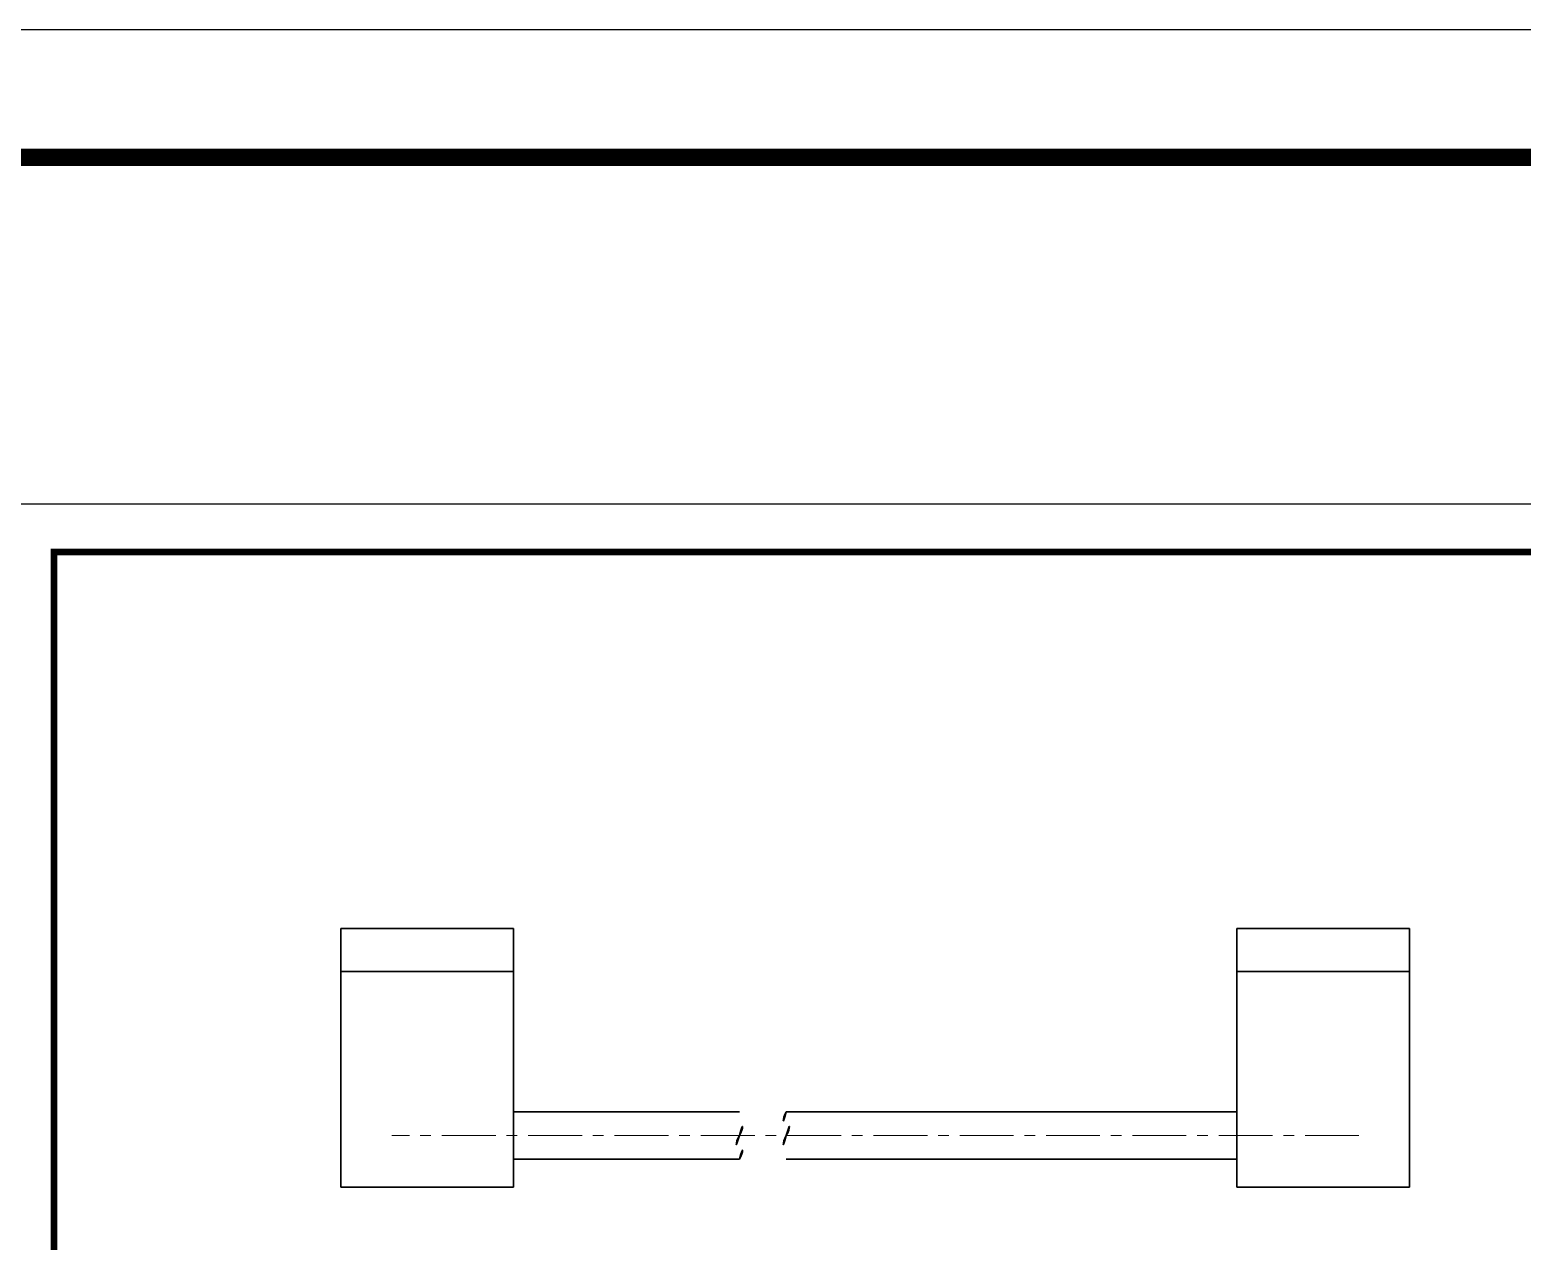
# Model space of a CAD drawing. Extents: x 16296675745 to 16296677481, y -37409619395 to -37409618123.
# Drawn here: x 16296676482.7 to 16296676828.4, y -37409618403.9 to -37409618123.2 of the extents above; entities that cross this region are included whole.
import ezdxf

# ---------------------------------------------------------------- set-up
doc = ezdxf.new("R2010")
doc.units = 0
doc.header["$LTSCALE"] = 10
doc.header["$MEASUREMENT"] = 0
doc.linetypes.add('CENTER', pattern=[2, 1.25, -0.25, 0.25, -0.25])
doc.layers.get('0').update_dxf_attribs({"linetype": 'CONTINUOUS'})
doc.layers.add('_尺_', color=7, linetype='CONTINUOUS', lineweight=18, true_color=0x33cc00)
doc.layers.add('粗实线', color=7, linetype='CONTINUOUS', lineweight=35)

msp = doc.modelspace()

# ---------------------------------------------------------------- linework, layer by layer
at = {"ltscale": 0.5}
for points in [[(16296675745.032089, -37409619395.241547), (16296677481.032089, -37409619395.241547), (16296677481.032089, -37409618123.241547), (16296675745.032089, -37409618123.241547)], [(16296676477.834841, -37409618710.177017), (16296677128.834841, -37409618710.177017), (16296677128.834841, -37409618233.177017), (16296676477.834841, -37409618233.177017)]]:
    msp.add_lwpolyline(points, close=True, dxfattribs=at)
at = {"color": 5, "linetype": 'ByBlock', "lineweight": 200}
for points, const_width in [([(16296675772.947269, -37409619340.775627), (16296677452.947269, -37409619340.775627), (16296677452.947269, -37409618152.775627), (16296675772.947269, -37409618152.775627)], 4), ([(16296676488.30303, -37409618689.752296), (16296677118.30303, -37409618689.752296), (16296677118.30303, -37409618244.252296), (16296676488.30303, -37409618244.252296)], 1.5)]:
    msp.add_lwpolyline(points, close=True, dxfattribs=dict(at, const_width=const_width))
at = {"layer": '_尺_', "color": 1, "linetype": 'CENTER'}
msp.add_line((16296676790.612789, -37409618379.463112), (16296676566.55868, -37409618379.463112), dxfattribs=at)
at = {"layer": '粗实线', "linetype": 'Continuous'}
for p, q in [((16296676594.72481, -37409618331.463112), (16296676554.72481, -37409618331.463112)), ((16296676554.72481, -37409618331.463112), (16296676554.72481, -37409618391.453888)), ((16296676594.72481, -37409618331.463112), (16296676594.72481, -37409618391.453888)), ((16296676762.288059, -37409618331.463112), (16296676762.288059, -37409618391.453888)), ((16296676802.288059, -37409618331.463112), (16296676762.288059, -37409618331.463112)), ((16296676802.288059, -37409618331.463112), (16296676802.288059, -37409618391.453888)), ((16296676647.06683, -37409618373.963112), (16296676594.72481, -37409618373.963112)), ((16296676762.288059, -37409618373.963112), (16296676657.94446, -37409618373.963112)), ((16296676647.06683, -37409618384.963112), (16296676594.72481, -37409618384.963112)), ((16296676762.288059, -37409618384.963112), (16296676657.94446, -37409618384.963112)), ((16296676594.72481, -37409618391.453888), (16296676554.72481, -37409618391.453888)), ((16296676802.288059, -37409618391.453888), (16296676762.288059, -37409618391.453888))]:
    msp.add_line(p, q, dxfattribs=at)
at = {"layer": '粗实线'}
for p, q in [((16296676594.72481, -37409618341.463112), (16296676554.72481, -37409618341.463112)), ((16296676802.288059, -37409618341.463112), (16296676762.288059, -37409618341.463112))]:
    msp.add_line(p, q, dxfattribs=at)
for centre, start, end in [((16296676642.30369, -37409618376.713112), 330.00001492, 29.99998508), ((16296676662.7076, -37409618376.713112), 150.00001492, 209.99998508), ((16296676653.18132, -37409618376.713112), 330.00001492, 29.99998508), ((16296676651.829969, -37409618382.213112), 150.00001492, 209.99998508), ((16296676642.30369, -37409618382.213112), 330.00001492, 29.99998508), ((16296676662.7076, -37409618382.213112), 150.00001492, 209.99998508)]:
    msp.add_arc(centre, 5.5, start, end, dxfattribs=at)

doc.saveas('drawing.dxf')
